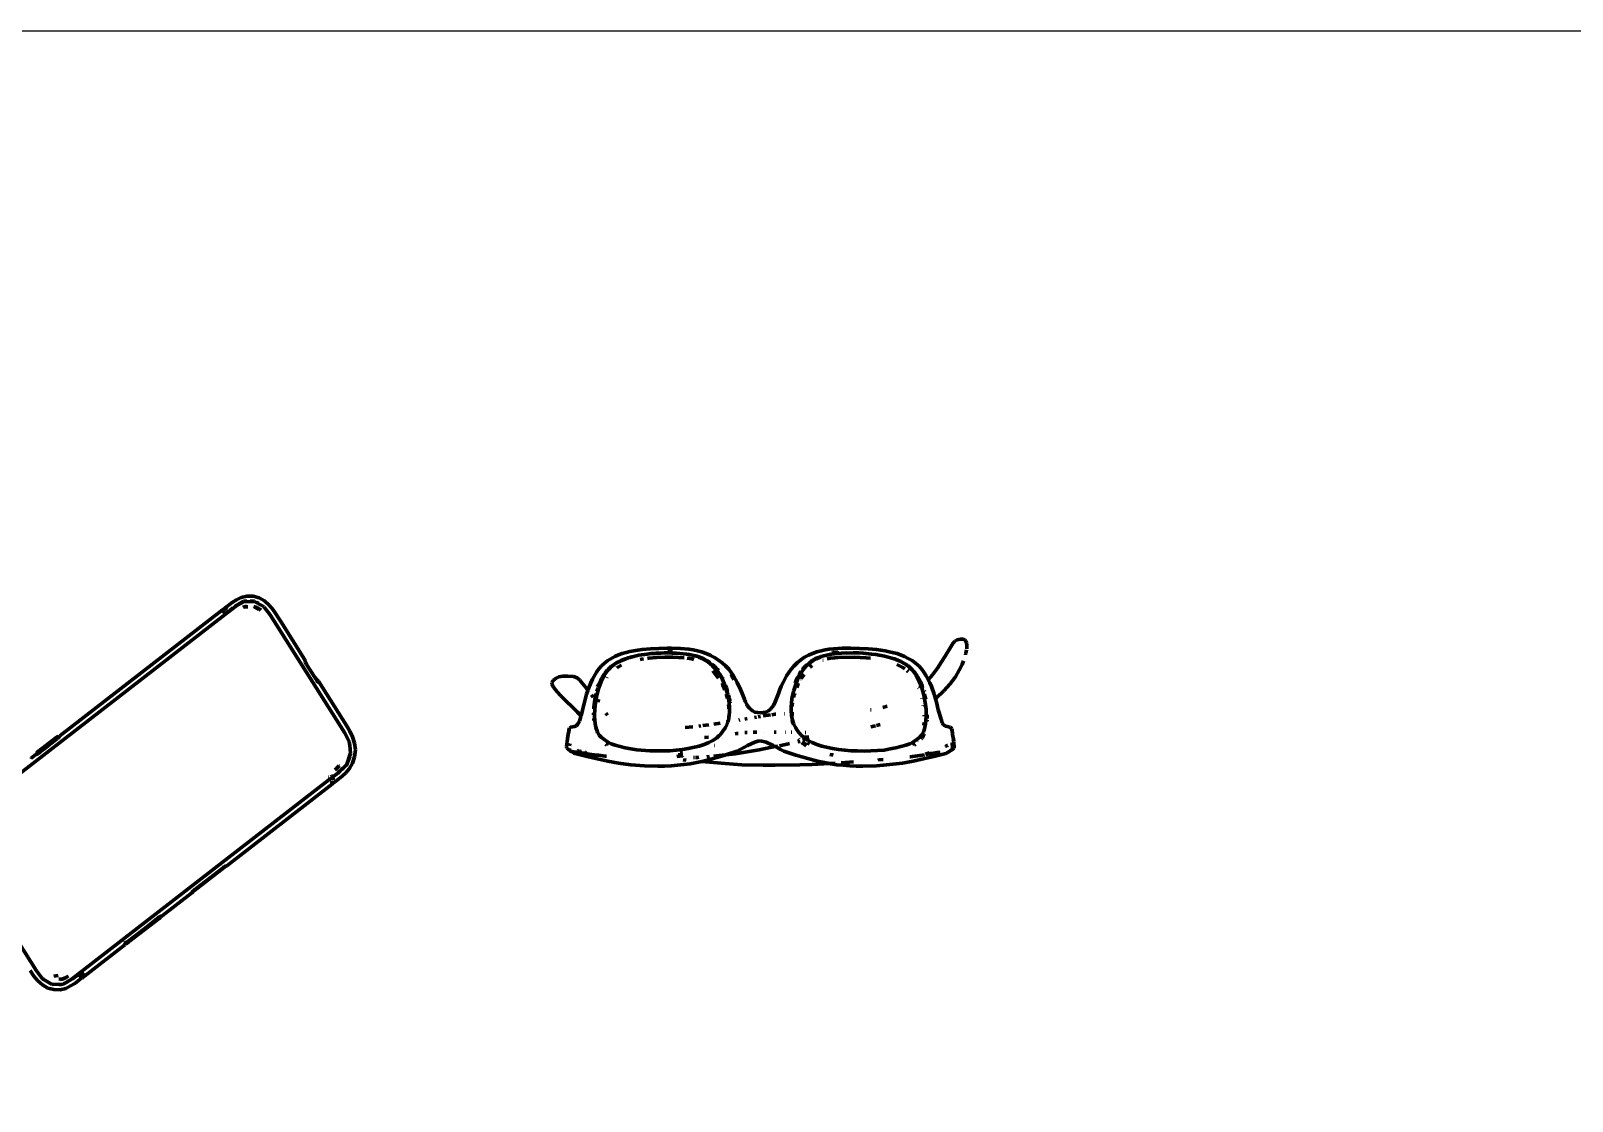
# Model space of a CAD drawing. Header units: millimetres. Extents: x 4307 to 31003, y 2809 to 20009.
# Drawn here: x 10498 to 11016, y 9406 to 9766 of the extents above; entities that cross this region are included whole.
import ezdxf

# ---------------------------------------------------------------- set-up
doc = ezdxf.new("R2010")
doc.units = ezdxf.units.MM
doc.layers.add('ProfileEdges', color=7, linetype='Continuous')

msp = doc.modelspace()

# ---------------------------------------------------------------- linework, layer by layer
for p, q in [((10563.84, 9570.76), (10563.45, 9571.37)), ((10707.59, 9556.39), (10708.75, 9556.51)), ((10503.21, 9526.06), (10506.91, 9528.93)), ((10507.1, 9528.56), (10506.87, 9528.25)), ((10499.48, 9523.18), (10500.45, 9523.93)), ((10499.69, 9522.83), (10499.64, 9522.83)), ((10499.77, 9522.89), (10499.69, 9522.83)), ((10499.97, 9522.97), (10500.1, 9523.02)), ((10598.56, 9513.7), (10598.18, 9514.31)), ((10599.04, 9512.95), (10599, 9513)), ((10599.5, 9514.43), (10599.78, 9513.97)), ((10535.73, 9463.96), (10540.37, 9467.55)), ((10541.16, 9468.17), (10541.33, 9468.3)), ((10532.03, 9461.09), (10529.52, 9459.15)), ((10529.36, 9459.28), (10529.4, 9459.34)), ((10529.41, 9459.37), (10529.58, 9459.58)), ((10505.43, 9448.6), (10505.86, 9448.66))]:
    msp.add_line(p, q)
msp.add_lwpolyline([(9699.18, 9766.01), (12222.44, 9766.01), (12222.44, 8521.35), (9699.18, 8521.35)], close=True)
at = {"layer": 'ProfileEdges', "lineweight": 211}
for p, q in [((10566.7, 9574.77), (10565.28, 9573.88)), ((10566.7, 9574.77), (10568.36, 9575.57)), ((10568.36, 9575.57), (10570.25, 9576.03)), ((10570.25, 9576.03), (10572.32, 9576)), ((10572.32, 9576), (10574.35, 9575.46)), ((10574.35, 9575.46), (10576.17, 9574.41)), ((10562.99, 9569.9), (10479.54, 9505.28)), ((10507.34, 9529.04), (10562.04, 9571.4)), ((10562.07, 9571.35), (10562.04, 9571.4)), ((10562.97, 9572.13), (10562.07, 9571.35)), ((10562.9, 9570.04), (10562.07, 9571.35)), ((10562.9, 9570.04), (10563.48, 9570.47)), ((10562.9, 9570.04), (10562.99, 9569.9)), ((10565.28, 9573.88), (10562.97, 9572.13)), ((10562.97, 9572.13), (10563.45, 9571.37)), ((10563.92, 9570.63), (10562.99, 9569.9)), ((10563.48, 9570.47), (10563.84, 9570.76)), ((10563.92, 9570.63), (10563.84, 9570.76)), ((10563.9, 9570.79), (10565.55, 9572.06)), ((10563.92, 9570.63), (10566.44, 9572.57)), ((10566.12, 9572.5), (10566.34, 9572.67)), ((10566.34, 9572.67), (10569.09, 9574.27)), ((10569.18, 9574.15), (10566.44, 9572.57)), ((10568.96, 9572.2), (10569.33, 9572.37)), ((10568.97, 9572.35), (10569.33, 9572.37)), ((10569.09, 9574.27), (10570.23, 9574.32)), ((10569.18, 9574.15), (10572.84, 9574.22)), ((10569.33, 9572.37), (10569.57, 9572.48)), ((10569.33, 9572.37), (10570.57, 9572.44)), ((10569.57, 9572.48), (10570.1, 9572.58)), ((10571.38, 9574.36), (10572.77, 9574.42)), ((10573.66, 9572.17), (10572.52, 9572.56)), ((10572.52, 9572.56), (10574.28, 9571.47)), ((10572.77, 9574.42), (10572.82, 9574.39)), ((10572.84, 9574.22), (10574.84, 9573.06)), ((10573.47, 9573.99), (10573.98, 9573.67)), ((10574.83, 9571.38), (10573.66, 9572.17)), ((10574.83, 9571.38), (10574.87, 9571.34)), ((10576, 9572.41), (10574.84, 9573.06)), ((10575.02, 9573.02), (10576, 9572.41)), ((10576, 9572.41), (10576.05, 9572.36)), ((10576.05, 9572.36), (10578.07, 9569.7)), ((10577.74, 9573.01), (10576.17, 9574.41)), ((10579.03, 9571.41), (10577.74, 9573.01)), ((10578.07, 9569.7), (10603.06, 9530.22)), ((10581.63, 9567.45), (10579.03, 9571.41)), ((10581.63, 9567.45), (10589.71, 9554.64)), ((10807.54, 9560.06), (10806.8, 9558.93)), ((10808.19, 9560.85), (10807.54, 9560.06)), ((10808.19, 9560.85), (10808.94, 9561.35)), ((10810.07, 9561.56), (10808.94, 9561.35)), ((10810.07, 9561.56), (10810.98, 9561.58)), ((10810.98, 9561.58), (10811.54, 9561.35)), ((10811.54, 9561.35), (10811.85, 9560.9)), ((10811.85, 9560.9), (10812.07, 9560.28)), ((10812.07, 9560.28), (10812.24, 9559.44)), ((10812.25, 9558.73), (10812.24, 9559.44)), ((10589.52, 9554.49), (10589.61, 9554.56)), ((10589.64, 9554.3), (10589.67, 9554.47)), ((10589.7, 9554.6), (10589.71, 9554.64)), ((10589.78, 9554.3), (10589.7, 9554.6)), ((10589.89, 9553.86), (10589.78, 9554.3)), ((10690.45, 9553.54), (10691.57, 9554.37)), ((10691.57, 9554.37), (10693.96, 9555.72)), ((10695.2, 9556.25), (10693.96, 9555.72)), ((10695.74, 9554.2), (10694.51, 9553.59)), ((10694.51, 9553.59), (10695.09, 9553.96)), ((10696.15, 9554.47), (10695.09, 9553.96)), ((10696.41, 9556.7), (10695.2, 9556.25)), ((10697.35, 9554.88), (10695.74, 9554.2)), ((10696.15, 9554.47), (10695.74, 9554.2)), ((10696.28, 9554.51), (10696.15, 9554.47)), ((10696.28, 9554.51), (10697.36, 9554.95)), ((10697.68, 9557.07), (10696.41, 9556.7)), ((10698.41, 9555.26), (10697.35, 9554.88)), ((10698.96, 9557.38), (10697.68, 9557.07)), ((10698.96, 9555.4), (10698.41, 9555.26)), ((10701.67, 9557.87), (10698.96, 9557.38)), ((10698.96, 9555.4), (10701.94, 9556.13)), ((10699.63, 9555.64), (10698.96, 9555.4)), ((10699.69, 9555.66), (10699.63, 9555.64)), ((10703.06, 9558.06), (10701.67, 9557.87)), ((10704.73, 9556.55), (10701.94, 9556.13)), ((10703.51, 9554.89), (10702.47, 9554.72)), ((10705.86, 9558.32), (10703.06, 9558.06)), ((10704.73, 9556.55), (10706.1, 9556.69)), ((10705.3, 9555.18), (10704.85, 9555.11)), ((10705.3, 9555.18), (10707.97, 9555.42)), ((10708.66, 9558.47), (10705.86, 9558.32)), ((10707.48, 9556.77), (10706.1, 9556.69)), ((10707.48, 9556.77), (10711.65, 9556.91)), ((10707.71, 9556.82), (10710.47, 9556.92)), ((10707.97, 9555.42), (10710.67, 9555.52)), ((10708.66, 9558.47), (10711.54, 9558.53)), ((10710.47, 9556.92), (10711.65, 9556.91)), ((10710.67, 9555.52), (10713.4, 9555.52)), ((10711.54, 9558.53), (10713.01, 9558.53)), ((10711.65, 9556.91), (10711.79, 9556.95)), ((10711.72, 9557.71), (10711.71, 9557.78)), ((10711.71, 9557.78), (10711.99, 9557.77)), ((10711.81, 9557.27), (10711.73, 9557.66)), ((10713.12, 9556.86), (10711.79, 9556.95)), ((10713.27, 9557.27), (10711.81, 9557.27)), ((10713.01, 9558.53), (10715.93, 9558.43)), ((10713.12, 9556.86), (10714.63, 9556.81)), ((10713.25, 9557.38), (10713.27, 9557.27)), ((10717.17, 9555.3), (10713.4, 9555.52)), ((10718.03, 9556.48), (10714.63, 9556.81)), ((10718.83, 9558.15), (10715.93, 9558.43)), ((10719.86, 9556.14), (10718.03, 9556.48)), ((10718.19, 9555.16), (10719.82, 9554.9)), ((10718.4, 9556.54), (10720.88, 9555.98)), ((10720.22, 9557.93), (10718.83, 9558.15)), ((10719.82, 9554.9), (10720.44, 9554.74)), ((10719.86, 9556.14), (10721.73, 9555.68)), ((10721.7, 9557.62), (10720.22, 9557.93)), ((10721.15, 9555.95), (10720.88, 9556.02)), ((10720.88, 9555.98), (10721.73, 9555.68)), ((10721.15, 9555.95), (10722.46, 9555.5)), ((10723.1, 9557.24), (10721.7, 9557.62)), ((10721.73, 9555.68), (10722.17, 9555.54)), ((10722.17, 9555.54), (10723.45, 9554.97)), ((10723.78, 9554.93), (10722.46, 9555.5)), ((10723.1, 9557.24), (10724.6, 9556.75)), ((10723.54, 9554.94), (10723.45, 9554.97)), ((10723.82, 9554.77), (10723.54, 9554.94)), ((10723.78, 9554.93), (10725.05, 9554.24)), ((10725.2, 9553.89), (10723.82, 9554.77)), ((10724.69, 9554.29), (10723.82, 9554.77)), ((10724.6, 9556.75), (10725.97, 9556.16)), ((10724.69, 9554.29), (10725.86, 9553.49)), ((10725.85, 9553.69), (10725.05, 9554.24)), ((10726.74, 9552.59), (10725.2, 9553.89)), ((10726.06, 9556.11), (10725.97, 9556.16)), ((10726.06, 9556.11), (10727.45, 9555.4)), ((10728.78, 9554.55), (10727.45, 9555.4)), ((10729.98, 9553.63), (10728.78, 9554.55)), ((10755.24, 9553.63), (10756.42, 9554.59)), ((10756.42, 9554.59), (10757.67, 9555.45)), ((10759, 9556.16), (10757.67, 9555.45)), ((10759.77, 9553.96), (10758.3, 9552.66)), ((10759, 9556.16), (10760.37, 9556.75)), ((10760.46, 9554.29), (10759.35, 9553.49)), ((10759.77, 9553.96), (10759.36, 9553.72)), ((10761.07, 9554.79), (10759.77, 9553.96)), ((10760.09, 9554.24), (10759.77, 9553.96)), ((10761.07, 9554.79), (10760.09, 9554.24)), ((10761.82, 9557.24), (10760.37, 9556.75)), ((10760.46, 9554.29), (10761.65, 9554.97)), ((10761.4, 9555.01), (10761.07, 9554.79)), ((10762.36, 9555.4), (10761.4, 9555.01)), ((10761.43, 9554.98), (10762.36, 9555.4)), ((10762.89, 9555.54), (10761.65, 9554.97)), ((10763.28, 9557.59), (10761.82, 9557.24)), ((10762.36, 9555.4), (10762.57, 9555.5)), ((10763.09, 9555.66), (10762.57, 9555.5)), ((10762.89, 9555.54), (10763.09, 9555.66)), ((10763.09, 9555.66), (10763.17, 9555.68)), ((10763.15, 9555.73), (10764.13, 9555.98)), ((10763.15, 9555.73), (10763.17, 9555.68)), ((10764.13, 9555.98), (10763.17, 9555.68)), ((10764.62, 9557.93), (10763.28, 9557.59)), ((10763.91, 9554.55), (10763.88, 9554.54)), ((10764.13, 9555.98), (10765.63, 9556.32)), ((10764.62, 9557.93), (10766, 9558.15)), ((10765.27, 9554.92), (10766.42, 9555.13)), ((10765.63, 9556.32), (10766.57, 9556.54)), ((10766.78, 9556.52), (10765.63, 9556.32)), ((10766, 9558.15), (10767.44, 9558.32)), ((10766.74, 9555.17), (10766.42, 9555.13)), ((10768.54, 9556.71), (10766.78, 9556.52)), ((10768.92, 9555.4), (10766.88, 9555.18)), ((10767.23, 9557.06), (10767.26, 9557.31)), ((10768.66, 9557.17), (10767.23, 9557.06)), ((10767.44, 9558.32), (10770.34, 9558.5)), ((10771.65, 9556.91), (10768.54, 9556.71)), ((10768.7, 9557.48), (10768.66, 9557.17)), ((10774.35, 9555.52), (10768.92, 9555.4)), ((10773.29, 9558.53), (10770.34, 9558.5)), ((10771.7, 9556.9), (10771.65, 9556.91)), ((10771.7, 9556.9), (10774, 9556.91)), ((10773.29, 9558.53), (10776.21, 9558.47)), ((10774.48, 9556.92), (10774, 9556.91)), ((10774.35, 9555.52), (10778.43, 9555.32)), ((10774.48, 9556.92), (10774.58, 9556.91)), ((10774.58, 9556.91), (10774.66, 9556.91)), ((10774.66, 9556.91), (10777.39, 9556.8)), ((10774.66, 9556.91), (10775.96, 9556.91)), ((10776.21, 9558.47), (10779.06, 9558.32)), ((10780.18, 9556.55), (10777.39, 9556.8)), ((10778.43, 9555.32), (10779.8, 9555.16)), ((10780.47, 9558.18), (10779.06, 9558.32)), ((10781.59, 9556.37), (10780.18, 9556.55)), ((10780.47, 9558.18), (10781.92, 9558.06)), ((10784.53, 9555.83), (10781.59, 9556.37)), ((10781.92, 9558.06), (10784.75, 9557.65)), ((10787.77, 9554.91), (10784.53, 9555.83)), ((10784.75, 9557.65), (10786.11, 9557.35)), ((10788.78, 9556.7), (10786.11, 9557.35)), ((10789.46, 9554.26), (10787.77, 9554.91)), ((10789.03, 9554.51), (10787.91, 9554.95)), ((10791.33, 9555.72), (10788.78, 9556.7)), ((10789.46, 9554.26), (10789.03, 9554.51)), ((10789.46, 9554.26), (10790.6, 9553.7)), ((10790.1, 9554.01), (10789.46, 9554.26)), ((10790.23, 9553.97), (10790.1, 9554.01)), ((10790.23, 9553.97), (10790.6, 9553.7)), ((10791.33, 9555.72), (10792.56, 9555.1)), ((10793.83, 9554.37), (10792.56, 9555.1)), ((10793.83, 9554.37), (10794.99, 9553.54)), ((10803.75, 9553.89), (10802.33, 9551.76)), ((10803.75, 9553.89), (10804.94, 9555.81)), ((10804.94, 9555.81), (10806.8, 9558.93)), ((10811.15, 9554.28), (10810.66, 9553.07)), ((10811.82, 9556.47), (10811.79, 9556.24)), ((10811.82, 9556.47), (10811.9, 9556.72)), ((10812.12, 9557.92), (10811.88, 9556.85)), ((10811.88, 9556.85), (10811.9, 9556.72)), ((10812.05, 9557.38), (10812.12, 9557.92)), ((10812.25, 9558.73), (10812.18, 9558.25)), ((10589.29, 9553.74), (10589.28, 9553.71)), ((10589.89, 9553.86), (10589.93, 9553.8)), ((10589.93, 9553.8), (10590.27, 9553.09)), ((10590.27, 9553.09), (10590.3, 9553.07)), ((10590.3, 9553.07), (10593.13, 9548.6)), ((10675.09, 9548.9), (10674.17, 9548.44)), ((10675.09, 9548.9), (10676.39, 9549.07)), ((10678.08, 9549.13), (10676.39, 9549.07)), ((10678.08, 9549.13), (10680.03, 9548.97)), ((10681.21, 9548.51), (10680.03, 9548.97)), ((10686.41, 9548.07), (10687.74, 9550.46)), ((10687.74, 9550.46), (10688.54, 9551.58)), ((10689.62, 9548.69), (10688.33, 9546.07)), ((10688.54, 9551.58), (10689.43, 9552.61)), ((10689.36, 9547.38), (10690.37, 9549.43)), ((10689.43, 9552.61), (10690.45, 9553.54)), ((10689.47, 9548.17), (10690.02, 9549.2)), ((10690.02, 9549.2), (10689.62, 9548.69)), ((10690.02, 9549.2), (10690.46, 9549.92)), ((10690.37, 9549.43), (10690.96, 9550.37)), ((10690.46, 9549.92), (10690.49, 9549.93)), ((10691.38, 9551.14), (10690.59, 9550.1)), ((10691.65, 9551.24), (10690.96, 9550.37)), ((10691.31, 9548.79), (10691.19, 9548.59)), ((10691.62, 9551.37), (10692.2, 9551.95)), ((10692.2, 9551.95), (10691.62, 9551.41)), ((10692.43, 9552.05), (10691.65, 9551.24)), ((10692.2, 9551.95), (10693.09, 9552.7)), ((10692.72, 9552.45), (10692.2, 9551.95)), ((10694.18, 9553.39), (10692.43, 9552.05)), ((10692.72, 9552.45), (10693.09, 9552.7)), ((10693.09, 9552.7), (10694.15, 9553.42)), ((10693.09, 9552.7), (10694.18, 9553.39)), ((10694.18, 9553.39), (10694.15, 9553.42)), ((10694.18, 9553.39), (10694.51, 9553.59)), ((10694.53, 9551.94), (10694.65, 9552.03)), ((10696.13, 9552.8), (10694.65, 9552.03)), ((10726.93, 9552.56), (10725.86, 9553.49)), ((10727.41, 9552.44), (10726.72, 9553.02)), ((10728.17, 9551.1), (10726.74, 9552.59)), ((10727.31, 9550.34), (10726.84, 9550.95)), ((10727.89, 9551.53), (10726.93, 9552.56)), ((10727.83, 9549.62), (10727.31, 9550.34)), ((10728.39, 9551.39), (10727.41, 9552.44)), ((10727.89, 9549.53), (10727.86, 9549.57)), ((10727.89, 9551.53), (10728.17, 9551.1)), ((10728.73, 9548.39), (10727.89, 9549.53)), ((10729.11, 9549.82), (10728.17, 9551.1)), ((10728.17, 9551.1), (10728.74, 9550.41)), ((10728.39, 9551.39), (10728.71, 9550.98)), ((10728.74, 9550.41), (10729.11, 9549.82)), ((10729.31, 9549.54), (10729.11, 9549.82)), ((10729.31, 9549.54), (10729.49, 9549.21)), ((10729.49, 9549.21), (10730.14, 9547.96)), ((10729.49, 9549.21), (10730.07, 9548.28)), ((10731.12, 9552.58), (10729.98, 9553.63)), ((10730.19, 9548.74), (10730.16, 9548.78)), ((10732.19, 9551.43), (10731.12, 9552.58)), ((10733.01, 9550.36), (10732.19, 9551.43)), ((10733.01, 9550.36), (10733.78, 9549.23)), ((10733.12, 9549.36), (10733.12, 9549.61)), ((10733.12, 9549.61), (10733.84, 9548.55)), ((10733.88, 9547.98), (10733.12, 9549.36)), ((10735.06, 9546.94), (10733.78, 9549.23)), ((10751.66, 9549.23), (10750.46, 9546.94)), ((10752.38, 9550.36), (10751.66, 9549.23)), ((10752.38, 9550.36), (10753.15, 9551.43)), ((10754.11, 9552.53), (10753.15, 9551.43)), ((10755.24, 9553.63), (10754.11, 9552.53)), ((10754.79, 9547.77), (10755.26, 9548.75)), ((10755.93, 9549.21), (10755.33, 9547.96)), ((10755.95, 9549.6), (10755.34, 9548.5)), ((10755.85, 9549.82), (10756.11, 9550.25)), ((10755.93, 9549.21), (10756.63, 9550.41)), ((10756.14, 9549.88), (10755.95, 9549.6)), ((10756.43, 9550.71), (10756.11, 9550.25)), ((10757.43, 9549.53), (10756.53, 9548.32)), ((10756.63, 9550.41), (10757.44, 9551.53)), ((10757.85, 9552.44), (10756.98, 9551.46)), ((10758.3, 9552.66), (10757.13, 9551.29)), ((10757.43, 9549.53), (10757.52, 9549.66)), ((10757.44, 9551.53), (10758.34, 9552.56)), ((10757.85, 9552.44), (10758.41, 9552.94)), ((10759.35, 9553.49), (10758.34, 9552.56)), ((10759.44, 9552.15), (10760.22, 9552.75)), ((10760.07, 9552.69), (10759.44, 9552.15)), ((10788.69, 9553.07), (10790.75, 9552.03)), ((10790.6, 9553.7), (10791.94, 9552.95)), ((10790.75, 9552.03), (10791.35, 9551.59)), ((10791.94, 9552.95), (10792.12, 9552.78)), ((10793.03, 9552.05), (10792.12, 9552.78)), ((10792.12, 9552.78), (10792.32, 9552.7)), ((10792.18, 9551), (10792.22, 9551.01)), ((10792.54, 9550.66), (10792.18, 9551)), ((10792.58, 9550.71), (10792.22, 9551.01)), ((10792.48, 9552.56), (10792.32, 9552.7)), ((10792.58, 9552.5), (10792.48, 9552.56)), ((10793.03, 9552.05), (10792.58, 9552.5)), ((10793.03, 9552.05), (10793.85, 9551.24)), ((10793.03, 9552.05), (10793.86, 9551.34)), ((10793.85, 9551.24), (10795.19, 9549.43)), ((10794.1, 9551.05), (10794.26, 9550.93)), ((10794.26, 9550.93), (10794.66, 9550.39)), ((10794.66, 9550.39), (10794.92, 9550.08)), ((10794.89, 9550.08), (10795.2, 9549.66)), ((10795.2, 9549.66), (10794.92, 9550.08)), ((10794.99, 9553.54), (10796.06, 9552.61)), ((10795.19, 9549.43), (10796.24, 9547.38)), ((10795.2, 9549.66), (10795.54, 9549.2)), ((10795.54, 9549.2), (10795.76, 9548.78)), ((10795.81, 9548.74), (10795.76, 9548.78)), ((10795.81, 9548.74), (10796.55, 9547.4)), ((10796.06, 9552.61), (10796.99, 9551.58)), ((10796.99, 9551.58), (10797.82, 9550.46)), ((10797.82, 9550.46), (10798.56, 9549.28)), ((10799.27, 9547.9), (10798.56, 9549.28)), ((10799.27, 9547.9), (10800.67, 9549.54)), ((10800.67, 9549.54), (10802.33, 9551.76)), ((10808.37, 9548.94), (10806.66, 9546.58)), ((10808.37, 9548.94), (10809.69, 9551.14)), ((10810.66, 9553.07), (10809.69, 9551.14)), ((10593.13, 9548.6), (10593.36, 9548.3)), ((10593.83, 9547.52), (10593.35, 9547.34)), ((10593.36, 9548.3), (10593.62, 9547.96)), ((10594, 9547.63), (10593.62, 9547.96)), ((10593.65, 9546.97), (10594.23, 9547.45)), ((10593.83, 9547.52), (10594.23, 9547.45)), ((10594.23, 9547.45), (10594, 9547.63)), ((10594.27, 9547.45), (10594.23, 9547.45)), ((10603.73, 9532.52), (10594.27, 9547.45)), ((10672.76, 9546.97), (10673.3, 9547.75)), ((10672.82, 9546.27), (10672.76, 9546.97)), ((10673.09, 9545.8), (10672.82, 9546.27)), ((10673.63, 9544.98), (10673.09, 9545.8)), ((10674.17, 9548.44), (10673.3, 9547.75)), ((10674.55, 9543.9), (10673.63, 9544.98)), ((10674.55, 9543.9), (10675.8, 9542.56)), ((10682.11, 9547.76), (10681.21, 9548.51)), ((10683.09, 9546.7), (10682.11, 9547.76)), ((10683.09, 9546.7), (10684.16, 9545.35)), ((10684.16, 9545.35), (10684.86, 9544.41)), ((10684.42, 9543.05), (10684.84, 9544.35)), ((10684.84, 9544.35), (10684.86, 9544.41)), ((10684.86, 9544.41), (10685.83, 9546.85)), ((10685.83, 9546.85), (10686.41, 9548.07)), ((10687.88, 9544.01), (10688.27, 9545.2)), ((10688.53, 9545.15), (10687.88, 9542.77)), ((10688.13, 9545.52), (10688.33, 9546.07)), ((10688.53, 9546), (10689.47, 9548.17)), ((10688.53, 9545.15), (10689.36, 9547.38)), ((10729.86, 9546.71), (10730.22, 9546.04)), ((10730.7, 9546.66), (10730.14, 9547.96)), ((10730.27, 9548.58), (10730.22, 9548.68)), ((10730.22, 9546.04), (10730.62, 9545.11)), ((10730.58, 9545.57), (10730.22, 9546.04)), ((10730.54, 9545.41), (10730.62, 9545.11)), ((10730.83, 9544.56), (10730.62, 9545.11)), ((10730.62, 9545.11), (10730.85, 9544.55)), ((10730.7, 9546.66), (10731.59, 9543.97)), ((10730.8, 9547.49), (10730.83, 9547.44)), ((10731.44, 9545.16), (10731.14, 9545.96)), ((10731.8, 9543.97), (10731.44, 9545.16)), ((10731.59, 9543.97), (10731.88, 9542.91)), ((10733.88, 9548.1), (10733.88, 9547.98)), ((10736.14, 9544.65), (10735.06, 9546.94)), ((10737.07, 9542.54), (10736.14, 9544.65)), ((10748.91, 9543.34), (10749, 9543.58)), ((10749, 9543.58), (10749.43, 9544.65)), ((10749.43, 9544.65), (10749.86, 9545.75)), ((10750.46, 9546.94), (10749.86, 9545.75)), ((10753.89, 9543.49), (10754.06, 9544.27)), ((10754.06, 9544.27), (10754.37, 9545.33)), ((10754.37, 9545.33), (10754.81, 9546.66)), ((10754.51, 9546.72), (10754.95, 9547.73)), ((10754.79, 9547.77), (10754.68, 9547.5)), ((10754.81, 9546.66), (10755.33, 9547.96)), ((10754.89, 9545.57), (10755.62, 9546.79)), ((10754.89, 9545.57), (10755.59, 9546.79)), ((10754.99, 9545.41), (10754.97, 9545.35)), ((10755.04, 9545.36), (10755.42, 9546.32)), ((10755.66, 9546.8), (10755.42, 9546.32)), ((10756.48, 9548.22), (10756.52, 9548.23)), ((10756.52, 9548.23), (10756.53, 9548.32)), ((10796.06, 9545.16), (10795.99, 9545.33)), ((10796.96, 9545.55), (10796.24, 9547.38)), ((10796.4, 9545.05), (10796.67, 9545.27)), ((10796.54, 9547.28), (10796.63, 9547.1)), ((10797.24, 9545.82), (10796.55, 9547.4)), ((10796.63, 9547.1), (10797.17, 9545.75)), ((10796.67, 9545.27), (10796.96, 9545.55)), ((10796.96, 9545.55), (10797.17, 9545.75)), ((10797.12, 9545.15), (10796.96, 9545.55)), ((10797.12, 9545.15), (10797.79, 9542.77)), ((10797.17, 9545.75), (10797.24, 9545.82)), ((10797.17, 9545.75), (10797.38, 9545.21)), ((10797.24, 9545.82), (10797.37, 9545.95)), ((10797.31, 9545.66), (10797.24, 9545.82)), ((10797.87, 9544.23), (10798.01, 9543.81)), ((10799.81, 9546.85), (10799.27, 9547.9)), ((10800.35, 9545.61), (10799.81, 9546.85)), ((10800.35, 9545.61), (10801.27, 9543.05)), ((10804.53, 9544.15), (10801.99, 9541.78)), ((10804.53, 9544.15), (10806.66, 9546.58)), ((10675.8, 9542.56), (10681.34, 9536.98)), ((10683.04, 9537.73), (10683.7, 9540.38)), ((10683.7, 9540.38), (10684.42, 9543.05)), ((10686.62, 9542.06), (10686.02, 9542.86)), ((10686.87, 9538.73), (10686.85, 9538.13)), ((10686.87, 9538.73), (10687.21, 9541.19)), ((10687.13, 9542.21), (10687.11, 9542.11)), ((10687.22, 9541.25), (10687.18, 9541.31)), ((10687.19, 9537.94), (10687.44, 9540.3)), ((10687.21, 9541.19), (10687.22, 9541.25)), ((10687.28, 9541.17), (10687.21, 9541.19)), ((10687.22, 9541.25), (10687.69, 9543.31)), ((10687.44, 9540.3), (10687.88, 9542.77)), ((10687.88, 9540.37), (10687.64, 9540.69)), ((10688.28, 9540.53), (10688.26, 9540.43)), ((10688.28, 9540.53), (10688.47, 9541.37)), ((10731.28, 9543.21), (10731.41, 9542.82)), ((10731.73, 9541.57), (10731.41, 9542.82)), ((10731.88, 9542.91), (10732.38, 9540.14)), ((10732.09, 9539.55), (10732.21, 9538.85)), ((10732.31, 9541.93), (10732.15, 9542.59)), ((10732.27, 9538.1), (10732.21, 9538.85)), ((10732.31, 9541.93), (10732.54, 9540.9)), ((10732.38, 9540.14), (10732.49, 9538.72)), ((10732.49, 9538.72), (10732.49, 9537.28)), ((10732.58, 9540.66), (10732.54, 9540.9)), ((10732.65, 9540.18), (10732.63, 9540.33)), ((10737.54, 9541.26), (10737.07, 9542.54)), ((10737.54, 9541.26), (10737.61, 9541.1)), ((10737.61, 9541.1), (10737.83, 9540.5)), ((10738.26, 9539.61), (10737.83, 9540.5)), ((10738.26, 9539.61), (10738.42, 9539.29)), ((10738.58, 9539.09), (10738.42, 9539.29)), ((10739.05, 9538.37), (10738.58, 9539.09)), ((10739.47, 9538.01), (10738.58, 9539.09)), ((10747.24, 9539.29), (10746.21, 9538.01)), ((10747.77, 9540.52), (10747.24, 9539.29)), ((10747.77, 9540.52), (10748.91, 9543.34)), ((10753.17, 9538.72), (10753.46, 9541.53)), ((10753.19, 9537.28), (10753.17, 9538.72)), ((10753.65, 9540.17), (10753.45, 9538.92)), ((10753.66, 9542.61), (10753.46, 9541.53)), ((10753.66, 9542.61), (10753.89, 9543.49)), ((10753.96, 9541.94), (10754.17, 9542.82)), ((10754.37, 9543.44), (10754.17, 9542.82)), ((10785.45, 9539.08), (10784.01, 9538.64)), ((10797.13, 9541.69), (10797.15, 9541.63)), ((10797.57, 9539.28), (10797.59, 9539.12)), ((10798.25, 9540.3), (10797.79, 9542.77)), ((10798.32, 9539.14), (10797.79, 9538.82)), ((10798, 9543.11), (10798.16, 9542.52)), ((10798.43, 9541.37), (10798.16, 9542.52)), ((10798.25, 9540.3), (10798.51, 9537.94)), ((10801.27, 9543.05), (10801.68, 9541.55)), ((10801.68, 9541.55), (10801.27, 9541.24)), ((10801.99, 9541.78), (10801.68, 9541.55)), ((10801.68, 9541.55), (10802, 9540.38)), ((10802.63, 9537.8), (10802, 9540.38)), ((10682.55, 9535.81), (10681.34, 9536.98)), ((10681.41, 9532.86), (10681.98, 9533.96)), ((10682.49, 9535.57), (10681.98, 9533.96)), ((10682.55, 9535.81), (10682.49, 9535.57)), ((10683.04, 9537.73), (10682.55, 9535.81)), ((10682.68, 9535.68), (10682.59, 9535.77)), ((10686.79, 9536.36), (10686.78, 9536.1)), ((10686.8, 9536.77), (10686.79, 9536.36)), ((10686.82, 9534.42), (10686.8, 9534.84)), ((10686.82, 9534.42), (10686.84, 9534.17)), ((10687.13, 9535.9), (10687.19, 9537.94)), ((10687.22, 9534.08), (10687.13, 9535.9)), ((10687.45, 9532.39), (10687.22, 9534.08)), ((10690.87, 9536.71), (10691.44, 9536.05)), ((10729.28, 9533.29), (10727.18, 9532.97)), ((10731.87, 9533.7), (10731.37, 9533.62)), ((10731.7, 9533.17), (10731.63, 9533.03)), ((10731.7, 9533.17), (10731.87, 9533.7)), ((10731.87, 9533.7), (10732.07, 9534.39)), ((10732.07, 9534.39), (10732.15, 9534.57)), ((10732.18, 9534.65), (10732.15, 9534.57)), ((10732.24, 9535.29), (10732.18, 9534.65)), ((10732.24, 9535.29), (10732.32, 9536.07)), ((10732.35, 9535.83), (10732.24, 9535.29)), ((10732.32, 9536.07), (10732.32, 9536.21)), ((10732.49, 9537.28), (10732.35, 9535.83)), ((10735.88, 9534.4), (10735.65, 9534.36)), ((10738.37, 9534.84), (10737.61, 9534.7)), ((10739.47, 9538.01), (10740.19, 9537.45)), ((10740.19, 9537.45), (10741.02, 9537.05)), ((10740.82, 9535.25), (10741.52, 9535.36)), ((10741.02, 9537.05), (10741.91, 9536.88)), ((10741.91, 9536.88), (10742.84, 9536.83)), ((10742.06, 9535.45), (10742.85, 9535.59)), ((10743.77, 9536.88), (10742.84, 9536.83)), ((10744.7, 9537.05), (10743.77, 9536.88)), ((10743.8, 9535.74), (10746.27, 9536.08)), ((10744.7, 9537.05), (10745.54, 9537.45)), ((10746.21, 9538.01), (10745.54, 9537.45)), ((10746.71, 9536.14), (10747.86, 9536.3)), ((10748.05, 9536.31), (10747.86, 9536.3)), ((10750.86, 9536.47), (10750.98, 9536.47)), ((10753.27, 9536.5), (10753.19, 9537.28)), ((10753.21, 9536.5), (10753.27, 9536.5)), ((10753.34, 9535.83), (10753.27, 9536.5)), ((10753.27, 9536.5), (10753.36, 9536.5)), ((10753.34, 9535.83), (10753.44, 9535.36)), ((10753.36, 9536.68), (10753.36, 9536.5)), ((10753.36, 9536.5), (10754.06, 9536.51)), ((10753.36, 9536.5), (10753.36, 9536.07)), ((10753.36, 9536.07), (10753.44, 9535.36)), ((10753.44, 9535.36), (10753.45, 9535.22)), ((10753.45, 9535.22), (10753.63, 9534.39)), ((10753.57, 9534.34), (10753.79, 9533.25)), ((10753.63, 9534.39), (10754.01, 9533.18)), ((10753.85, 9533.08), (10753.79, 9533.25)), ((10754.06, 9533.07), (10754.01, 9533.18)), ((10779.81, 9537.77), (10780.07, 9537.81)), ((10797.76, 9532.52), (10797.86, 9533.54)), ((10797.88, 9535.96), (10797.88, 9535.66)), ((10798.27, 9532.39), (10798.5, 9534.08)), ((10798.5, 9534.08), (10798.59, 9535.9)), ((10798.51, 9537.94), (10798.59, 9535.9)), ((10798.89, 9534.29), (10798.87, 9533.95)), ((10798.95, 9535.59), (10798.92, 9534.85)), ((10798.93, 9536.09), (10798.95, 9535.59)), ((10802.63, 9537.8), (10803.55, 9534.62)), ((10803.99, 9533.42), (10803.55, 9534.62)), ((10804.32, 9532.86), (10803.99, 9533.42)), ((10500.21, 9523.89), (10506.15, 9528.5)), ((10506.46, 9528.03), (10504.15, 9526.24)), ((10506.7, 9528.89), (10506.15, 9528.5)), ((10506.55, 9528.09), (10506.46, 9528.03)), ((10506.55, 9528.09), (10507.08, 9528.68)), ((10506.7, 9528.89), (10506.91, 9528.93)), ((10507.08, 9528.68), (10506.91, 9528.93)), ((10507.08, 9528.68), (10507.2, 9528.81)), ((10507.15, 9528.65), (10507.08, 9528.68)), ((10507.1, 9528.56), (10507.12, 9528.61)), ((10507.15, 9528.65), (10507.12, 9528.61)), ((10507.12, 9528.61), (10507.2, 9528.5)), ((10507.2, 9528.81), (10507.15, 9528.65)), ((10507.2, 9528.81), (10507.34, 9529.04)), ((10507.2, 9528.5), (10507.25, 9528.5)), ((10507.2, 9528.5), (10507.21, 9528.47)), ((10604.63, 9527.21), (10603.06, 9530.22)), ((10604.86, 9530.61), (10603.73, 9532.52)), ((10605.78, 9528.72), (10604.86, 9530.61)), ((10605.78, 9528.72), (10606.42, 9526.61)), ((10678.04, 9527.97), (10677.91, 9527.24)), ((10678.16, 9528.81), (10678.03, 9528.03)), ((10678.03, 9528.03), (10678.04, 9527.97)), ((10678.27, 9529.61), (10678.16, 9528.81)), ((10678.26, 9529.67), (10678.37, 9530.3)), ((10678.26, 9529.67), (10678.27, 9529.61)), ((10678.36, 9529.84), (10678.46, 9530.54)), ((10678.4, 9530.5), (10678.36, 9530.35)), ((10678.36, 9530.35), (10678.37, 9530.3)), ((10678.37, 9530.3), (10678.36, 9529.84)), ((10678.42, 9530.68), (10678.4, 9530.5)), ((10678.44, 9530.78), (10678.42, 9530.68)), ((10678.43, 9530.83), (10678.47, 9530.99)), ((10678.43, 9530.83), (10678.44, 9530.78)), ((10678.46, 9530.54), (10678.53, 9531.03)), ((10678.68, 9531.73), (10678.47, 9530.99)), ((10678.53, 9531.03), (10678.47, 9530.99)), ((10679.13, 9531.94), (10678.68, 9531.73)), ((10679.13, 9531.94), (10680.32, 9532.21)), ((10680.86, 9532.42), (10680.32, 9532.21)), ((10681.41, 9532.86), (10680.86, 9532.42)), ((10687.98, 9530.63), (10687.45, 9532.39)), ((10687.98, 9530.63), (10687.55, 9531.88)), ((10687.99, 9530.55), (10687.98, 9530.63)), ((10688.03, 9530.48), (10687.99, 9530.55)), ((10688.03, 9530.48), (10688.7, 9529.29)), ((10688.11, 9530.19), (10688.03, 9530.48)), ((10688.99, 9528.98), (10688.7, 9529.29)), ((10688.76, 9529.39), (10688.73, 9529.47)), ((10688.99, 9528.98), (10688.76, 9529.39)), ((10689.09, 9528.8), (10688.99, 9528.98)), ((10689.29, 9528.64), (10688.99, 9528.98)), ((10689.09, 9528.8), (10689.29, 9528.64)), ((10689.29, 9528.64), (10690.17, 9527.9)), ((10720.16, 9532.13), (10717.5, 9531.85)), ((10722.86, 9532.41), (10722.13, 9532.33)), ((10725.46, 9532.75), (10723.5, 9532.49)), ((10725.44, 9528.67), (10724.07, 9528.52)), ((10726.88, 9527.54), (10728.15, 9528.42)), ((10728.15, 9528.42), (10728.84, 9529.05)), ((10728.84, 9529.05), (10728.62, 9529.02)), ((10728.9, 9529.05), (10728.84, 9529.05)), ((10728.9, 9529.05), (10729.28, 9529.44)), ((10730.25, 9530.59), (10729.28, 9529.44)), ((10729.99, 9528.26), (10729.97, 9528.24)), ((10731.06, 9531.84), (10730.25, 9530.59)), ((10731.06, 9531.84), (10731.62, 9533)), ((10731.63, 9533.03), (10731.62, 9533)), ((10731.85, 9533.06), (10731.86, 9533.09)), ((10734.89, 9529.84), (10734.37, 9529.77)), ((10734.89, 9529.84), (10735.4, 9529.9)), ((10737.61, 9530.16), (10737.76, 9530.18)), ((10738.35, 9530.2), (10737.76, 9530.18)), ((10741.6, 9530.31), (10740.45, 9530.27)), ((10744.14, 9530.34), (10744.07, 9530.34)), ((10748.14, 9530.34), (10747.47, 9530.35)), ((10751.23, 9530.3), (10751.14, 9530.3)), ((10753.37, 9530.26), (10753.24, 9530.26)), ((10754.06, 9533.07), (10754.09, 9533)), ((10754.09, 9533), (10754.65, 9531.84)), ((10754.65, 9531.84), (10755.47, 9530.59)), ((10756.44, 9529.44), (10755.47, 9530.59)), ((10755.71, 9528.12), (10755.87, 9527.92)), ((10756.44, 9529.44), (10757.32, 9528.65)), ((10757.22, 9528.65), (10757.32, 9528.65)), ((10757.32, 9528.65), (10757.57, 9528.42)), ((10757.32, 9528.65), (10759.11, 9528.63)), ((10757.49, 9528.04), (10757.36, 9527.99)), ((10758.65, 9527.67), (10757.57, 9528.42)), ((10758.14, 9530.17), (10757.86, 9530.18)), ((10759.11, 9528.63), (10758.87, 9528.54)), ((10779.92, 9532.1), (10781.51, 9532.47)), ((10781.87, 9532.55), (10783.14, 9532.84)), ((10796.44, 9528.64), (10795.56, 9527.9)), ((10796.44, 9528.64), (10796.74, 9528.97)), ((10796.64, 9528.8), (10796.44, 9528.64)), ((10796.64, 9528.8), (10796.74, 9528.97)), ((10796.74, 9528.97), (10796.91, 9529.29)), ((10796.74, 9528.97), (10797.03, 9529.29)), ((10796.92, 9528.05), (10797.17, 9528.28)), ((10797.62, 9530.19), (10797.03, 9529.29)), ((10797.17, 9528.28), (10797.61, 9529.01)), ((10797.88, 9529.52), (10797.61, 9529.01)), ((10797.66, 9530.33), (10797.62, 9530.19)), ((10797.66, 9530.33), (10797.7, 9530.48)), ((10797.74, 9530.55), (10797.7, 9530.48)), ((10797.75, 9530.62), (10797.74, 9530.55)), ((10797.75, 9530.62), (10798.27, 9532.39)), ((10798.17, 9531.88), (10797.75, 9530.62)), ((10797.92, 9529.62), (10797.88, 9529.52)), ((10804.32, 9532.86), (10805.11, 9532.26)), ((10806.6, 9531.94), (10805.11, 9532.26)), ((10806.9, 9531.73), (10806.6, 9531.94)), ((10807.21, 9531.41), (10806.9, 9531.73)), ((10807.2, 9531.03), (10807.27, 9530.54)), ((10807.26, 9530.99), (10807.2, 9531.03)), ((10807.26, 9530.99), (10807.21, 9531.41)), ((10807.3, 9530.83), (10807.26, 9530.99)), ((10807.27, 9530.54), (10807.37, 9529.84)), ((10807.29, 9530.78), (10807.3, 9530.83)), ((10807.3, 9530.7), (10807.29, 9530.78)), ((10807.33, 9530.5), (10807.3, 9530.7)), ((10807.37, 9530.41), (10807.33, 9530.5)), ((10807.37, 9530.35), (10807.36, 9530.3)), ((10807.36, 9530.3), (10807.47, 9529.72)), ((10807.37, 9529.84), (10807.36, 9530.3)), ((10807.37, 9530.41), (10807.37, 9530.35)), ((10807.46, 9529.61), (10807.47, 9529.67)), ((10807.57, 9528.81), (10807.46, 9529.61)), ((10807.47, 9529.72), (10807.47, 9529.67)), ((10807.7, 9528.08), (10807.57, 9528.81)), ((10807.7, 9528.08), (10807.69, 9527.97)), ((10807.69, 9527.97), (10807.82, 9527.29)), ((10807.81, 9527.24), (10807.7, 9528.03)), ((10497.72, 9521.58), (10499.34, 9522.79)), ((10499.63, 9522.93), (10499.34, 9522.79)), ((10499.64, 9522.83), (10499.34, 9522.79)), ((10499.48, 9523.18), (10499.58, 9523.38)), ((10499.63, 9522.93), (10499.48, 9523.18)), ((10499.58, 9523.38), (10500.21, 9523.89)), ((10500.4, 9523.33), (10499.63, 9522.93)), ((10499.63, 9522.93), (10500, 9523.07)), ((10499.69, 9522.83), (10499.63, 9522.93)), ((10499.64, 9522.83), (10499.65, 9522.81)), ((10500.4, 9523.33), (10500, 9523.07)), ((10500.64, 9523.53), (10500.4, 9523.33)), ((10503.21, 9526.06), (10500.45, 9523.93)), ((10502.73, 9525.14), (10500.64, 9523.53)), ((10503.44, 9525.69), (10502.73, 9525.14)), ((10503.21, 9526.06), (10503.44, 9525.69)), ((10504.15, 9526.24), (10503.44, 9525.69)), ((10603.8, 9519.46), (10605.11, 9523.24)), ((10604.63, 9527.21), (10604.65, 9527.15)), ((10604.63, 9527.21), (10604.63, 9527.18)), ((10604.63, 9527.18), (10604.65, 9527.15)), ((10604.65, 9527.15), (10604.84, 9525.83)), ((10604.84, 9525.83), (10605.11, 9523.24)), ((10605.25, 9523.11), (10605.08, 9522.63)), ((10606.42, 9526.61), (10606.7, 9524.36)), ((10606.46, 9522.06), (10606.7, 9524.36)), ((10677.76, 9526.13), (10677.68, 9525.36)), ((10677.68, 9525.36), (10677.77, 9524.94)), ((10677.76, 9526.13), (10677.83, 9526.55)), ((10678.32, 9524.42), (10677.77, 9524.94)), ((10677.82, 9526.63), (10677.89, 9526.95)), ((10677.82, 9526.58), (10677.82, 9526.63)), ((10677.83, 9526.55), (10677.82, 9526.58)), ((10677.93, 9527.19), (10677.89, 9526.95)), ((10677.91, 9527.24), (10677.93, 9527.19)), ((10678.79, 9524.13), (10678.32, 9524.42)), ((10678.62, 9524.72), (10678.63, 9524.86)), ((10678.83, 9526.44), (10678.7, 9525.71)), ((10678.79, 9524.13), (10678.72, 9524.31)), ((10678.84, 9524.02), (10678.79, 9524.13)), ((10679.36, 9523.79), (10678.79, 9524.13)), ((10679.36, 9523.79), (10678.84, 9524.02)), ((10679.45, 9523.75), (10679.36, 9523.79)), ((10680.97, 9523.52), (10679.45, 9523.75)), ((10680.28, 9523.23), (10679.45, 9523.75)), ((10680.28, 9523.23), (10680.56, 9523.11)), ((10680.56, 9523.11), (10684.64, 9522.12)), ((10681.2, 9523.7), (10680.97, 9523.52)), ((10682.48, 9523.31), (10680.97, 9523.52)), ((10681.47, 9523.91), (10681.9, 9524.24)), ((10682.26, 9524), (10682.11, 9524.2)), ((10682.57, 9524.1), (10682.43, 9524)), ((10682.48, 9523.31), (10682.85, 9523.26)), ((10682.85, 9523.26), (10682.9, 9523.25)), ((10683.25, 9522.57), (10682.87, 9522.81)), ((10682.87, 9522.81), (10683.45, 9522.68)), ((10682.9, 9523.25), (10683.21, 9523.02)), ((10682.9, 9523.25), (10683.24, 9523.2)), ((10683.21, 9523.02), (10683.57, 9522.78)), ((10683.24, 9523.2), (10684.17, 9523.29)), ((10685.25, 9522.93), (10683.24, 9523.2)), ((10684.13, 9522.96), (10683.24, 9523.2)), ((10683.57, 9522.78), (10684.77, 9522.49)), ((10684.45, 9522.72), (10684.13, 9522.96)), ((10684.17, 9523.29), (10684.35, 9523.44)), ((10684.54, 9523.61), (10684.61, 9523.67)), ((10685.25, 9522.93), (10687.75, 9522.61)), ((10691.44, 9527.03), (10690.17, 9527.9)), ((10691.21, 9525.98), (10690.78, 9526.28)), ((10691.11, 9526.71), (10691.92, 9526.15)), ((10692.7, 9526.39), (10691.44, 9527.03)), ((10694.05, 9525.9), (10692.7, 9526.39)), ((10694.05, 9525.9), (10697.35, 9525)), ((10697.35, 9525), (10699.28, 9524.65)), ((10699.28, 9524.65), (10701.34, 9524.36)), ((10705.73, 9524.01), (10701.34, 9524.36)), ((10705.73, 9524.01), (10710.2, 9523.97)), ((10712.4, 9524.06), (10710.2, 9523.97)), ((10712.4, 9524.06), (10716.62, 9524.46)), ((10716.74, 9522.84), (10715.19, 9522.7)), ((10715.87, 9523.51), (10716.68, 9523.62)), ((10716.62, 9524.46), (10718.6, 9524.77)), ((10722.27, 9525.61), (10718.6, 9524.77)), ((10722.27, 9525.61), (10723.97, 9526.1)), ((10725.47, 9526.79), (10723.97, 9526.1)), ((10725.47, 9526.79), (10726.88, 9527.54)), ((10727.46, 9525.79), (10727.53, 9525.84)), ((10731.21, 9522.67), (10735.05, 9523.95)), ((10734.32, 9523.07), (10731.21, 9522.67)), ((10738.44, 9523.71), (10734.32, 9523.07)), ((10735.05, 9523.95), (10736.06, 9524.42)), ((10736.06, 9524.42), (10738.53, 9525.83)), ((10742.4, 9524.41), (10738.44, 9523.71)), ((10740.97, 9526.99), (10738.53, 9525.83)), ((10741.98, 9527.28), (10740.97, 9526.99)), ((10741.98, 9527.28), (10742.86, 9527.43)), ((10742.4, 9524.41), (10746.13, 9525.12)), ((10744.76, 9526.99), (10742.86, 9527.43)), ((10744.76, 9526.99), (10747.19, 9525.83)), ((10747.84, 9525.47), (10746.13, 9525.12)), ((10747.84, 9525.47), (10747.19, 9525.83)), ((10747.91, 9525.48), (10747.84, 9525.47)), ((10748.68, 9525.64), (10747.91, 9525.48)), ((10749.61, 9524.47), (10747.91, 9525.48)), ((10751.69, 9526.25), (10749.21, 9525.75)), ((10750.68, 9523.95), (10749.61, 9524.47)), ((10754.72, 9522.6), (10750.68, 9523.95)), ((10752.62, 9526.44), (10751.86, 9526.29)), ((10755.43, 9527.01), (10756.16, 9527.16)), ((10756.03, 9527.5), (10755.51, 9527.32)), ((10757.25, 9526.46), (10756.93, 9526.78)), ((10757.02, 9527.01), (10757.2, 9526.83)), ((10757.14, 9527.36), (10757.57, 9527.45)), ((10757.2, 9526.83), (10758.18, 9526.14)), ((10757.25, 9526.46), (10758.25, 9525.72)), ((10757.27, 9527.73), (10757.57, 9527.45)), ((10757.57, 9527.45), (10757.77, 9527.49)), ((10757.57, 9527.45), (10757.66, 9527.37)), ((10757.84, 9527.25), (10757.66, 9527.37)), ((10758.34, 9526.03), (10758.48, 9525.93)), ((10758.56, 9527.65), (10758.65, 9527.67)), ((10758.9, 9526.52), (10758.56, 9526.75)), ((10758.65, 9527.67), (10759.17, 9527.78)), ((10758.85, 9527.54), (10758.65, 9527.67)), ((10758.85, 9527.54), (10760.25, 9526.79)), ((10759.3, 9526.31), (10758.9, 9526.52)), ((10760.25, 9526.79), (10761.76, 9526.1)), ((10761.76, 9526.1), (10763.46, 9525.61)), ((10763.46, 9525.61), (10767.13, 9524.77)), ((10766.96, 9522.66), (10766.17, 9522.82)), ((10769.11, 9524.46), (10767.13, 9524.77)), ((10769.11, 9524.46), (10773.33, 9524.06)), ((10775.53, 9523.97), (10773.33, 9524.06)), ((10775.53, 9523.97), (10777.76, 9523.95)), ((10777.76, 9523.95), (10782.22, 9524.15)), ((10782.22, 9524.15), (10784.42, 9524.29)), ((10784.42, 9524.29), (10786.45, 9524.65)), ((10786.45, 9524.65), (10788.38, 9525)), ((10791.68, 9525.9), (10788.38, 9525)), ((10793.03, 9526.39), (10791.68, 9525.9)), ((10793.03, 9526.39), (10794.28, 9527.03)), ((10794.62, 9526.71), (10793.81, 9526.15)), ((10795.56, 9527.9), (10794.28, 9527.03)), ((10794.52, 9525.98), (10794.95, 9526.28)), ((10795.75, 9527.62), (10795.54, 9527.44)), ((10799.66, 9523.34), (10798.38, 9522.95)), ((10798.38, 9522.95), (10799.03, 9523.01)), ((10801.04, 9523.21), (10798.57, 9522.81)), ((10799.78, 9523.08), (10801.04, 9523.21)), ((10801.04, 9523.21), (10802.31, 9523.42)), ((10801.09, 9522.12), (10805.17, 9523.11)), ((10802.31, 9523.42), (10803.29, 9523.59)), ((10805.09, 9525.65), (10805.31, 9525.7)), ((10805.17, 9523.11), (10805.45, 9523.23)), ((10805.22, 9525.59), (10805.31, 9525.62)), ((10805.31, 9525.77), (10805.31, 9525.7)), ((10805.31, 9525.62), (10805.53, 9525.7)), ((10805.31, 9525.7), (10805.53, 9525.7)), ((10805.31, 9525.7), (10805.31, 9525.62)), ((10805.31, 9525.62), (10805.32, 9525.54)), ((10807.41, 9524.42), (10805.45, 9523.23)), ((10805.53, 9525.7), (10805.57, 9525.76)), ((10805.57, 9525.76), (10805.74, 9525.98)), ((10805.57, 9525.76), (10805.73, 9525.79)), ((10806.7, 9524.17), (10806.67, 9524.17)), ((10807.29, 9524.46), (10806.7, 9524.17)), ((10807.25, 9526.66), (10807.46, 9525.07)), ((10807.35, 9524.65), (10807.29, 9524.46)), ((10807.42, 9524.88), (10807.36, 9524.68)), ((10807.41, 9524.42), (10807.96, 9524.94)), ((10807.82, 9527.29), (10807.8, 9527.19)), ((10807.8, 9527.19), (10807.91, 9526.63)), ((10807.91, 9526.58), (10807.9, 9526.53)), ((10807.9, 9526.53), (10808.03, 9525.63)), ((10807.91, 9526.63), (10807.91, 9526.58)), ((10808, 9525.2), (10807.96, 9524.94)), ((10808, 9525.2), (10808.03, 9525.63)), ((10497.63, 9521.37), (10497.58, 9521.36)), ((10497.72, 9521.58), (10497.63, 9521.37)), ((10499.7, 9522.74), (10499.73, 9522.69)), ((10499.75, 9522.74), (10499.73, 9522.77)), ((10600.45, 9518.17), (10599.83, 9517.66)), ((10599.98, 9517.62), (10601.26, 9518.94)), ((10601.26, 9518.94), (10600.45, 9518.17)), ((10601.26, 9518.94), (10601.37, 9519)), ((10603.8, 9519.46), (10601.52, 9517.15)), ((10602.58, 9518.04), (10602.33, 9517.79)), ((10603.49, 9516.64), (10604.74, 9518.1)), ((10603.87, 9519.34), (10603.71, 9519.18)), ((10603.92, 9519.47), (10603.87, 9519.34)), ((10604.88, 9522.09), (10604.22, 9520.29)), ((10605.78, 9519.91), (10604.74, 9518.1)), ((10605.78, 9519.91), (10606.46, 9522.06)), ((10683.5, 9522.45), (10683.41, 9522.47)), ((10683.45, 9522.68), (10684.05, 9522.55)), ((10684.05, 9522.55), (10684.56, 9522.44)), ((10684.77, 9522.49), (10684.45, 9522.72)), ((10687.56, 9521.43), (10684.64, 9522.12)), ((10691.52, 9520.57), (10687.56, 9521.43)), ((10687.75, 9522.61), (10688.4, 9522.53)), ((10688.45, 9522.53), (10690.66, 9522.26)), ((10691.13, 9522.22), (10690.66, 9522.26)), ((10693.31, 9520.25), (10691.52, 9520.57)), ((10693.31, 9520.25), (10695.16, 9519.9)), ((10699.34, 9519.33), (10695.16, 9519.9)), ((10699.34, 9519.33), (10703.86, 9518.97)), ((10703.86, 9518.97), (10708.42, 9518.84)), ((10710.66, 9518.88), (10708.42, 9518.84)), ((10712.86, 9518.97), (10710.66, 9518.88)), ((10712.86, 9518.97), (10715.02, 9519.17)), ((10716.64, 9522.39), (10714.72, 9522.15)), ((10719.21, 9519.7), (10715.02, 9519.17)), ((10716.78, 9522.41), (10716.64, 9522.39)), ((10717.87, 9520.89), (10716.88, 9520.99)), ((10723.12, 9520.41), (10719.21, 9519.7)), ((10720.66, 9521.79), (10720.37, 9521.78)), ((10721.73, 9521.83), (10720.99, 9521.8)), ((10721.73, 9521.83), (10722.15, 9521.86)), ((10724.93, 9520.85), (10723.12, 9520.41)), ((10730.97, 9519.75), (10723.12, 9520.41)), ((10724.8, 9522.04), (10725.76, 9522.11)), ((10728.21, 9521.79), (10724.93, 9520.85)), ((10730.13, 9522.53), (10727.2, 9522.24)), ((10728.21, 9521.79), (10731.01, 9522.6)), ((10731.01, 9522.6), (10730.13, 9522.53)), ((10736.64, 9519.37), (10730.97, 9519.75)), ((10731.01, 9522.6), (10731.21, 9522.67)), ((10743.79, 9519.22), (10736.64, 9519.37)), ((10743.79, 9519.22), (10747.76, 9519.19)), ((10756.08, 9519.3), (10747.76, 9519.19)), ((10754.72, 9522.6), (10760.8, 9520.88)), ((10760.26, 9519.44), (10756.08, 9519.3)), ((10766.18, 9519.76), (10760.26, 9519.44)), ((10760.8, 9520.88), (10762.6, 9520.41)), ((10762.6, 9520.41), (10766.18, 9519.76)), ((10768.03, 9519.86), (10766.18, 9519.76)), ((10766.18, 9519.76), (10766.52, 9519.7)), ((10766.52, 9519.7), (10768.59, 9519.37)), ((10766.96, 9522.66), (10767.35, 9522.61)), ((10770.72, 9519.17), (10768.59, 9519.37)), ((10774.12, 9520.29), (10770.02, 9519.99)), ((10772.87, 9518.97), (10770.72, 9519.17)), ((10775.07, 9518.88), (10772.87, 9518.97)), ((10777.31, 9518.84), (10775.07, 9518.88)), ((10781.86, 9518.97), (10777.31, 9518.84)), ((10781.86, 9518.97), (10784.13, 9519.15)), ((10782.34, 9520.94), (10782.57, 9520.96)), ((10782.57, 9520.96), (10784.07, 9521.1)), ((10784.13, 9519.15), (10788.51, 9519.62)), ((10788.51, 9519.62), (10790.57, 9519.9)), ((10792.42, 9520.25), (10790.57, 9519.9)), ((10792.42, 9520.25), (10794.21, 9520.57)), ((10793.08, 9522), (10793.21, 9522.01)), ((10793.21, 9522.01), (10795.7, 9522.35)), ((10794.21, 9520.57), (10798.17, 9521.43)), ((10797.95, 9522.71), (10795.7, 9522.35)), ((10798.17, 9521.43), (10801.09, 9522.12)), ((10801.19, 9522.44), (10801.68, 9522.55)), ((10801.72, 9522.33), (10801.54, 9522.35)), ((10801.68, 9522.55), (10801.87, 9522.59)), ((10802.32, 9522.47), (10801.72, 9522.33)), ((10802.48, 9522.57), (10802.32, 9522.47)), ((10597.81, 9514.28), (10514.63, 9449.85)), ((10599.04, 9512.95), (10563.49, 9485.42)), ((10597.6, 9515.21), (10597.64, 9515.16)), ((10597.81, 9514.28), (10598.08, 9514.46)), ((10598.08, 9514.46), (10599.01, 9515.2)), ((10598.15, 9514.35), (10598.08, 9514.46)), ((10598.72, 9514.8), (10598.15, 9514.35)), ((10598.18, 9514.31), (10598.15, 9514.35)), ((10598.68, 9515.72), (10598.54, 9515.94)), ((10598.56, 9513.7), (10599, 9513)), ((10599.08, 9515.08), (10598.72, 9514.8)), ((10599.01, 9515.2), (10600.79, 9516.57)), ((10599.01, 9515.2), (10599.08, 9515.08)), ((10599.94, 9513.73), (10599.04, 9512.95)), ((10599.5, 9514.43), (10599.08, 9515.08)), ((10599.78, 9513.97), (10599.94, 9513.73)), ((10599.97, 9513.67), (10599.94, 9513.73)), ((10602.25, 9515.47), (10599.97, 9513.67)), ((10600.79, 9516.57), (10601.52, 9517.15)), ((10603.49, 9516.64), (10602.25, 9515.47)), ((10499.55, 9450.04), (10474.56, 9489.53)), ((10562.56, 9484.81), (10552.61, 9477.11)), ((10553.23, 9477.78), (10562.33, 9484.85)), ((10562.6, 9484.94), (10562.23, 9484.67)), ((10562.46, 9484.93), (10562.33, 9484.85)), ((10562.46, 9484.93), (10562.63, 9485.04)), ((10562.56, 9484.81), (10563.11, 9485.25)), ((10562.74, 9485.12), (10562.63, 9485.04)), ((10563.11, 9485.25), (10562.74, 9485.12)), ((10563.02, 9485.28), (10563.05, 9485.31)), ((10563.05, 9485.31), (10563.09, 9485.33)), ((10563.11, 9485.25), (10563.14, 9485.27)), ((10563.29, 9485.4), (10563.14, 9485.27)), ((10563.15, 9485.37), (10563.29, 9485.4)), ((10563.25, 9485.63), (10563.26, 9485.61)), ((10563.29, 9485.4), (10563.39, 9485.41)), ((10563.34, 9485.48), (10563.39, 9485.41)), ((10563.39, 9485.41), (10563.49, 9485.42)), ((10563.49, 9485.42), (10563.42, 9485.53)), ((10541.72, 9468.55), (10551.77, 9476.34)), ((10551.77, 9476.34), (10551.68, 9476.47)), ((10551.83, 9476.43), (10551.75, 9476.54)), ((10551.83, 9476.43), (10551.77, 9476.34)), ((10552.02, 9476.65), (10551.83, 9476.43)), ((10551.83, 9476.43), (10551.86, 9476.54)), ((10551.89, 9476.57), (10551.86, 9476.54)), ((10552.05, 9476.75), (10551.89, 9476.57)), ((10551.95, 9476.71), (10551.89, 9476.57)), ((10552.05, 9476.75), (10551.95, 9476.71)), ((10552.05, 9476.75), (10552.02, 9476.65)), ((10552.05, 9476.75), (10552.14, 9476.81)), ((10552.14, 9476.81), (10552.22, 9476.92)), ((10552.22, 9476.92), (10552.61, 9477.11)), ((10552.29, 9477.02), (10552.22, 9476.92)), ((10552.29, 9477.02), (10552.84, 9477.4)), ((10552.29, 9477.02), (10552.57, 9477.28)), ((10552.6, 9477.3), (10552.57, 9477.28)), ((10552.6, 9477.3), (10552.65, 9477.35)), ((10552.65, 9477.35), (10553.23, 9477.78)), ((10530.66, 9459.91), (10540.71, 9467.66)), ((10540.57, 9467.98), (10535.62, 9464.14)), ((10541.16, 9468.17), (10540.37, 9467.55)), ((10541.08, 9468.3), (10540.57, 9467.98)), ((10540.6, 9468.13), (10540.57, 9467.98)), ((10541.08, 9468.3), (10540.6, 9468.13)), ((10540.71, 9467.66), (10541.23, 9468.09)), ((10541.29, 9468.37), (10541.08, 9468.3)), ((10541.33, 9468.3), (10541.23, 9468.09)), ((10541.37, 9468.4), (10541.29, 9468.37)), ((10541.33, 9468.3), (10541.29, 9468.37)), ((10541.72, 9468.55), (10541.37, 9468.4)), ((10530.35, 9460.07), (10535.62, 9464.14)), ((10535.73, 9463.96), (10532.03, 9461.09)), ((10535.62, 9464.14), (10535.59, 9464.19)), ((10535.73, 9463.96), (10535.62, 9464.14)), ((10515.6, 9448.32), (10529.16, 9458.83)), ((10529.1, 9459.8), (10529.17, 9459.75)), ((10529.17, 9459.75), (10529.13, 9459.66)), ((10529.13, 9459.66), (10529.36, 9459.28)), ((10529.16, 9458.83), (10529.3, 9459.06)), ((10529.17, 9459.75), (10529.28, 9459.87)), ((10529.17, 9459.75), (10529.41, 9459.37)), ((10529.3, 9459.06), (10529.36, 9459.28)), ((10529.44, 9459.22), (10529.3, 9459.06)), ((10529.4, 9459.34), (10529.41, 9459.37)), ((10529.4, 9459.34), (10529.46, 9459.25)), ((10529.46, 9459.25), (10529.44, 9459.22)), ((10529.58, 9459.43), (10529.46, 9459.25)), ((10529.46, 9459.25), (10529.52, 9459.15)), ((10529.52, 9459.15), (10529.73, 9459.19)), ((10529.58, 9459.43), (10529.68, 9459.51)), ((10529.68, 9459.51), (10529.89, 9459.7)), ((10530.66, 9459.91), (10529.73, 9459.19)), ((10529.89, 9459.7), (10530.04, 9459.84)), ((10530.35, 9460.07), (10530.04, 9459.84)), ((10497.42, 9450.17), (10498.65, 9448.34)), ((10498.65, 9448.34), (10499.94, 9446.75)), ((10501.57, 9447.38), (10499.55, 9450.04)), ((10499.94, 9446.75), (10501.51, 9445.35)), ((10501.51, 9445.35), (10503.33, 9444.29)), ((10501.57, 9447.38), (10504.78, 9445.52)), ((10501.72, 9447.43), (10501.61, 9447.58)), ((10501.93, 9447.3), (10501.72, 9447.43)), ((10508.44, 9445.59), (10504.78, 9445.52)), ((10506.81, 9448.52), (10505.36, 9448.34)), ((10507.88, 9445.54), (10507.06, 9445.5)), ((10508.33, 9447.37), (10507.07, 9447.3)), ((10508.11, 9447.27), (10507.52, 9447.16)), ((10508.33, 9447.37), (10508.11, 9447.27)), ((10509.47, 9447.89), (10508.33, 9447.37)), ((10508.68, 9447.39), (10508.33, 9447.37)), ((10511.18, 9447.17), (10508.44, 9445.59)), ((10508.63, 9445.57), (10508.5, 9445.56)), ((10510.08, 9446.41), (10508.63, 9445.57)), ((10508.68, 9447.39), (10509.47, 9447.89)), ((10509.47, 9447.89), (10510.14, 9448.31)), ((10509.47, 9447.89), (10510.25, 9448.31)), ((10510.98, 9444.99), (10512.4, 9445.88)), ((10513.59, 9449.04), (10511.18, 9447.17)), ((10513.6, 9448.87), (10511.55, 9447.3)), ((10512.4, 9445.88), (10514.66, 9447.59)), ((10513.59, 9449.04), (10513.68, 9449.14)), ((10513.68, 9449.14), (10513.74, 9449.16)), ((10513.68, 9449.14), (10513.77, 9449.01)), ((10513.74, 9449.16), (10514.63, 9449.85)), ((10513.82, 9449.04), (10513.74, 9449.16)), ((10513.82, 9449.04), (10513.77, 9449.01)), ((10514.66, 9447.59), (10513.77, 9449.01)), ((10514.25, 9449.37), (10513.82, 9449.04)), ((10513.82, 9449.04), (10514.71, 9447.63)), ((10514.71, 9449.72), (10514.25, 9449.37)), ((10514.63, 9449.85), (10514.71, 9449.72)), ((10514.66, 9447.59), (10514.71, 9447.63)), ((10514.71, 9449.72), (10514.74, 9449.68)), ((10514.71, 9447.63), (10515.56, 9448.37)), ((10514.76, 9449.65), (10514.74, 9449.68)), ((10514.86, 9449.48), (10514.76, 9449.65)), ((10514.86, 9449.48), (10514.92, 9449.39)), ((10514.92, 9449.39), (10515.33, 9448.74)), ((10515.37, 9448.68), (10515.33, 9448.74)), ((10515.56, 9448.37), (10515.37, 9448.68)), ((10515.56, 9448.37), (10515.6, 9448.32)), ((10505.37, 9443.76), (10503.33, 9444.29)), ((10505.37, 9443.76), (10507.43, 9443.73)), ((10507.43, 9443.73), (10509.32, 9444.19)), ((10509.32, 9444.19), (10510.98, 9444.99))]:
    msp.add_line(p, q, dxfattribs=at)

doc.saveas('drawing.dxf')
